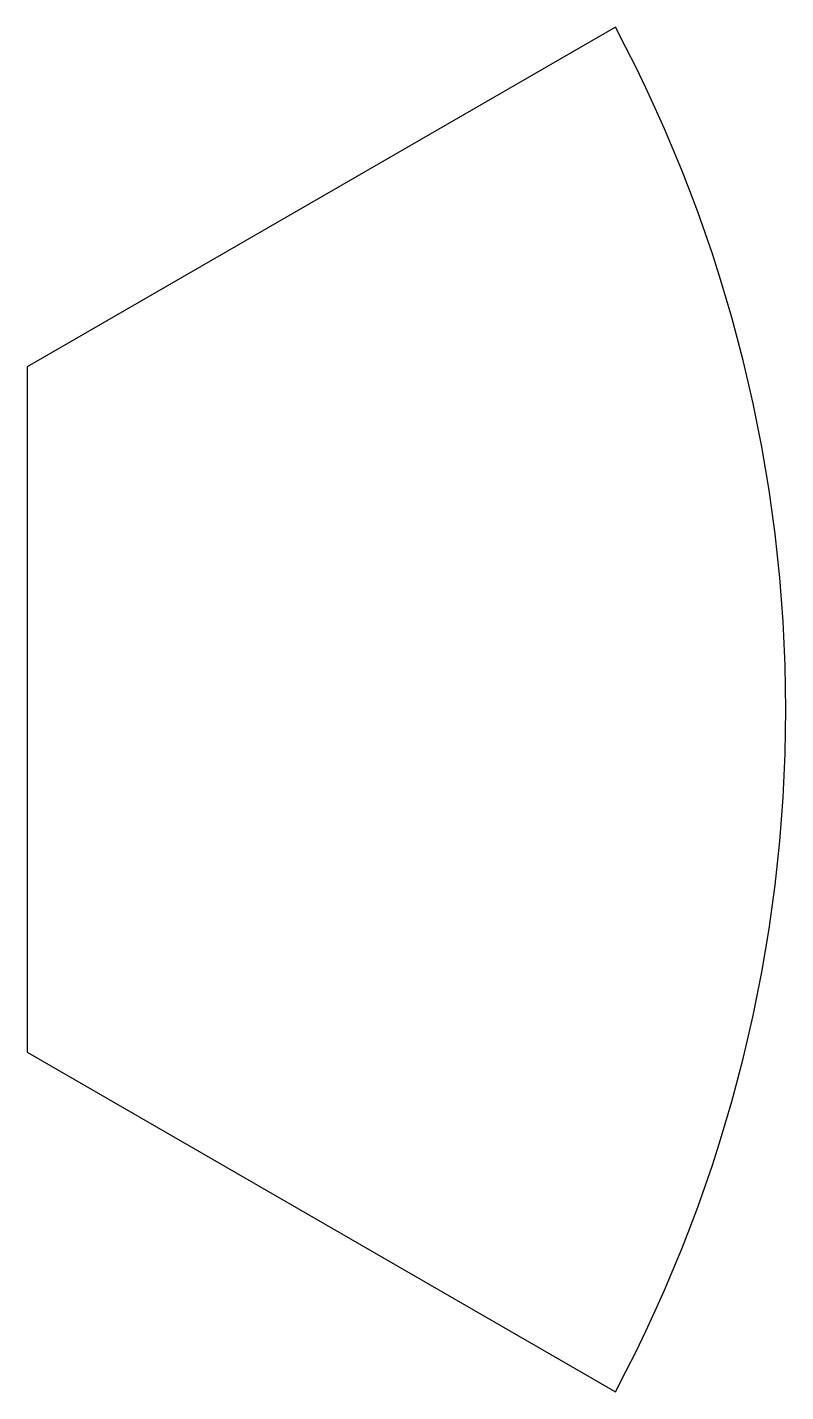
# Model space of a CAD drawing. Header units: millimetres. Extents: x -58.4 to -13, y 59.1 to 140.9.
import ezdxf

# ---------------------------------------------------------------- set-up
doc = ezdxf.new("R2010")
doc.units = ezdxf.units.MM
doc.layers.get('0').update_dxf_attribs({"linetype": 'CONTINUOUS'})

msp = doc.modelspace()

# ---------------------------------------------------------------- linework, layer by layer
msp.add_lwpolyline([(-23.201, 59.124, 0.249549), (-23.201, 140.876), (-58.431, 120.536), (-58.431, 79.464)], format="xyb", close=True)

doc.saveas('drawing.dxf')
